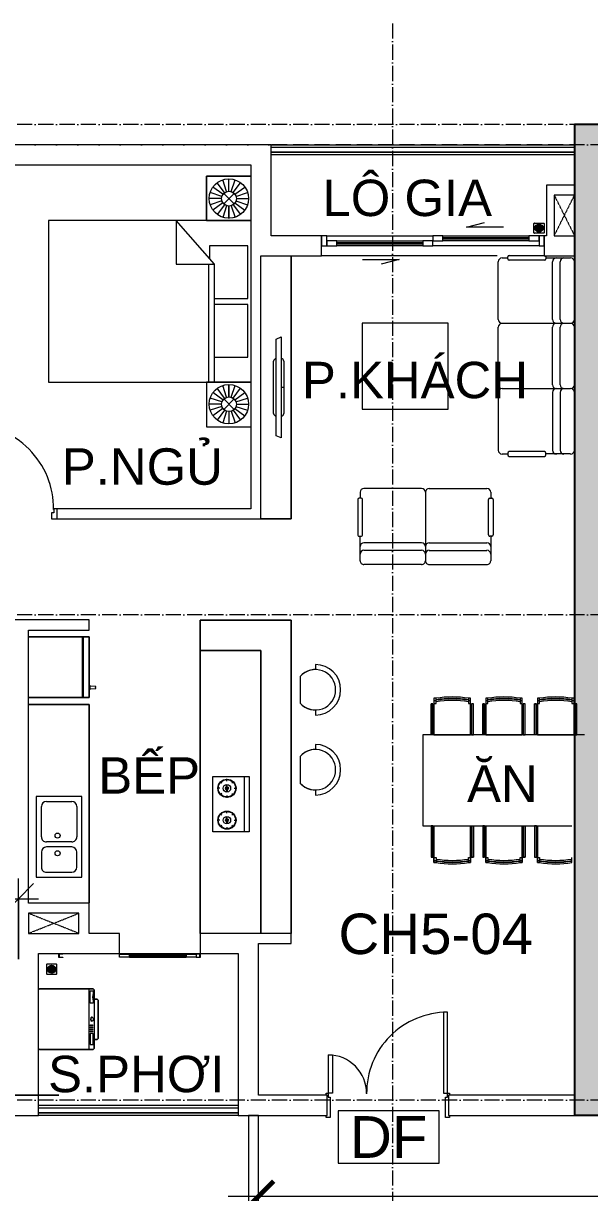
# Model space of a CAD drawing. Header units: millimetres. Extents: x -20144 to 122974, y -38328 to 48263.
# Drawn here: x -4149 to 1451, y 32036 to 43600 of the extents above; entities that cross this region are included whole.
import ezdxf
from ezdxf.enums import TextEntityAlignment as Align

# ---------------------------------------------------------------- set-up
doc = ezdxf.new("R2010")
doc.units = ezdxf.units.MM
doc.linetypes.add('Dash', pattern=[6.35, 3.175, -3.175])
doc.linetypes.add('Grid Line', pattern=[4.2, 3, -0.6, 0, -0.6])
for name, color, linetype, lineweight in [('A-DETL-GENF', 31, 'Continuous', 5), ('A-DETL-GENF-HDLN', 161, 'Dash', 5), ('CHU', 181, 'Continuous', 5), ('CUA', 31, 'Continuous', 9), ('DIM', 1, 'Continuous', 5), ('DIM-200', 1, 'Continuous', 5), ('NET THAY 1', 41, 'Continuous', 5), ('NET-CAT', 3, 'Continuous', 15), ('NET-THAY', 2, 'Continuous', 9), ('THIET BI', 44, 'Continuous', 5), ('THIET-BI', 44, 'Continuous', 5), ('TRUC', 225, 'Continuous', 5), ('X-COT HAM$0$LC.HA', 8, 'Continuous', 9), ('Y-GHI CHU PCCC$0$Z-CT1-GHI CHU TT$0$KI-HIEU', 6, 'Continuous', 13)]:
    doc.layers.add(name, color=color, linetype=linetype, lineweight=lineweight)
doc.styles.add('Arial_3', font='arial_0.ttf', dxfattribs={"height": 400})
doc.styles.add('Arial_4', font='arial_0.ttf', dxfattribs={"height": 360})
doc.styles.add('Arial_5', font='arial_0.ttf', dxfattribs={"height": 400})
doc.styles.add('TA1', font='arial_0.ttf')
doc.styles.add('Y-GHI CHU PCCC$0$Arial', font='arial_0.ttf')
doc.dimstyles.new('D_200_KTx2', dxfattribs={"dimtxt": 400, "dimasz": 300, "dimexe": 300, "dimexo": 300, "dimgap": 160, "dimtad": 1, "dimdec": 0, "dimzin": 9, "dimtxsty": 'TA1', "dimblk": 'ARCHTICK', "dimcen": 1, "dimdle": 300, "dimclrd": 256, "dimclre": 256, "dimclrt": 7, "dimadec": 0, "dimazin": 0, "dimtfac": 1, "dimtdec": 0, "dimtix": 1, "dimtmove": 1, "dimatfit": 3, "dimldrblk": 'ARCHTICK', "dimfxl": 0, "dimtolj": 1, "dimtzin": 0, "dimlwd": -1, "dimlwe": -1, "dimarcsym": 0})
doc.dimstyles.new('Diagonal_-_2mm_Arial', dxfattribs={"dimscale": 304.8, "dimtxt": 408.10376, "dimasz": 0.984252, "dimexe": 0.656168, "dimexo": 4.593176, "dimgap": 0.098425, "dimtad": 1, "dimdec": 0, "dimzin": 0, "dimdsep": 46, "dimtxsty": 'Arial_3', "dimblk1": 'OBLIQUE', "dimblk2": 'OBLIQUE', "dimsah": 1, "dimcen": 0.09, "dimdle": 0.656168, "dimazin": 0, "dimtfac": 1, "dimtdec": 4, "dimtix": 1, "dimtmove": 0, "dimatfit": 3, "dimfxl": 0, "dimtvp": 1, "dimtolj": 1, "dimtzin": 0, "dimlwd": 9, "dimlwe": 9, "dimarcsym": 0})

# ---------------------------------------------------------------- blocks, each defined once
blk = doc.blocks.new('ALC1807-ASCENT PLAZA-KET CAU_rvt-1-MẶT BẰNG TẦNG 5 ĐẾN TẦNG 22')
at = {"layer": 'X-COT HAM$0$LC.HA'}
h = blk.add_hatch(color=256, dxfattribs=at)
h.dxf.hatch_style = 1
h.paths.add_polyline_path([(1701, 42600), (1301, 42600), (1301, 32800), (1701, 32800)])
at = {"ltscale": 1000}
blk.add_lwpolyline([(1701, 42600), (1301, 42600), (1301, 32800), (1701, 32800)], close=True, dxfattribs=at)
blk = doc.blocks.new('X-PHEU - X-PHEU-1231512-MẶT BẰNG TẦNG 5 ĐẾN TẦNG 22')
at = {"layer": 'THIET-BI'}
for p, q in [((25, 29), (25, 121)), ((29, 125), (121, 125)), ((125, 121), (125, 29)), ((121, 25), (29, 25)), ((42, 90), (42, 60)), ((47, 52), (47, 98)), ((52, 103), (52, 47)), ((58, 44), (58, 106)), ((62, 109), (62, 41)), ((68, 40), (68, 110)), ((72, 111), (72, 78)), ((72, 72), (72, 39)), ((77, 78), (77, 111)), ((77, 39), (77, 72)), ((82, 110), (82, 40)), ((88, 41), (88, 109)), ((92, 106), (92, 44)), ((97, 47), (97, 103)), ((102, 98), (102, 52)), ((107, 60), (107, 90))]:
    blk.add_line(p, q, dxfattribs=at)
blk.add_circle((75, 75), 40, dxfattribs=at)
for centre, radius, start, end in [((29, 121), 4, 90, 180), ((121, 121), 4, 0, 90), ((29, 29), 4, 180, 270), ((75, 75), 36, 139.8082, 154.5256), ((75, 75), 36, 205.4744, 220.1918), ((75, 75), 36, 119.0853, 128.6822), ((75, 75), 36, 231.3178, 240.9147), ((75, 75), 36, 102.0247, 110.3175), ((75, 75), 36, 249.6825, 257.9753), ((75, 75), 4, 128.6822, 231.3178), ((75, 75), 36, 90, 93.9821), ((75, 75), 36, 266.0179, 270), ((75, 75), 36, 86.0179, 90), ((75, 75), 36, 270, 273.9821), ((75, 75), 4, 308.6822, 51.3178), ((75, 75), 36, 69.6825, 77.9753), ((75, 75), 36, 282.0247, 290.3175), ((75, 75), 36, 51.3178, 60.9147), ((75, 75), 36, 299.0853, 308.6822), ((75, 75), 36, 25.4744, 40.1918), ((75, 75), 36, 319.8082, 334.5256), ((121, 29), 4, 270, 360)]:
    blk.add_arc(centre, radius, start, end, dxfattribs=at)
blk = doc.blocks.new('CUA PHONG NGU - Type 1-V26-MẶT BẰNG TẦNG 5 ĐẾN TẦNG 22')
at = {"layer": 'CUA'}
for p, q in [((-318, 890), (-278, 890)), ((-318, 52), (-318, 890)), ((-278, 890), (-278, 52)), ((-278, 52), (-318, 52))]:
    blk.add_line(p, q, dxfattribs=at)
at = {"layer": 'CUA', "lineweight": 5}
for p, q in [((-319, 52), (-349, 52)), ((-319, 11), (-319, 52)), ((-299, 11), (-319, 11)), ((-299, -48), (-299, 11)), ((521, 11), (501, 11)), ((501, 11), (501, -48)), ((551, 52), (521, 52)), ((521, 52), (521, 11)), ((-349, -48), (-299, -48)), ((501, -48), (551, -48))]:
    blk.add_line(p, q, dxfattribs=at)
blk.add_arc((-318, 52), 838, 359.5, 90, dxfattribs=at)
blk = doc.blocks.new('CUA SAN PHOI LUA1 - CUA SAN PHOI LUA 800-1383718-MẶT BẰNG TẦNG 5 ĐẾN TẦNG 22')
at = {"layer": 'CUA'}
for p, q in [((-400, 140), (-360, 140)), ((-400, 100), (-400, 140)), ((-395, 135), (-395, 105)), ((-360, 135), (-395, 135)), ((-360, 140), (-360, 135)), ((-360, 135), (-260, 135)), ((-360, 105), (-360, 135)), ((-260, 135), (-260, 105)), ((300, 135), (-260, 135)), ((-260, 125), (300, 125)), ((-260, 115), (-260, 125)), ((300, 135), (400, 135)), ((300, 105), (300, 135)), ((300, 125), (300, 115)), ((400, 135), (400, 105)), ((960, 140), (1000, 140)), ((960, 135), (960, 140)), ((995, 135), (960, 135)), ((995, 105), (995, 135)), ((1000, 140), (1000, 100)), ((-360, 100), (-400, 100)), ((-395, 105), (-360, 105)), ((-260, 105), (-360, 105)), ((-360, 105), (-360, 100)), ((300, 115), (-260, 115)), ((-260, 105), (300, 105)), ((400, 105), (300, 105)), ((960, 105), (995, 105)), ((960, 100), (960, 105))]:
    blk.add_line(p, q, dxfattribs=at)
blk = doc.blocks.new('CUA LO GIA _LUA_ - CUA LO GIA _LUA_-1365713-MẶT BẰNG TẦNG 5 ĐẾN TẦNG 22')
at = {"layer": 'CUA'}
for p, q in [((332, 184), (511, 232)), ((697, 184), (332, 184)), ((-1050, 100), (-1100, 100)), ((-1100, 100), (-1100, 0)), ((-1050, 0), (-1050, 100)), ((-1050, 100), (0, 100)), ((-950, 50), (-1050, 50)), ((-1050, 50), (-1050, 0)), ((-1050, 0), (-950, 0)), ((-950, 0), (-950, 50)), ((-950, 50), (-100, 50)), ((-100, 30), (-950, 30)), ((-950, 30), (-950, 20)), ((-950, 20), (-100, 20)), ((-100, 0), (-950, 0)), ((0, 50), (-100, 50)), ((-100, 50), (-100, 0)), ((-100, 20), (-100, 30)), ((-100, 0), (0, 0)), ((100, 100), (0, 100)), ((0, 100), (0, 50)), ((0, 0), (0, 50)), ((0, 50), (100, 50)), ((100, 50), (100, 100)), ((100, 100), (950, 100)), ((950, 80), (100, 80)), ((100, 80), (100, 70)), ((100, 70), (950, 70)), ((950, 50), (100, 50)), ((1050, 100), (950, 100)), ((950, 100), (950, 50)), ((950, 70), (950, 80)), ((950, 50), (1050, 50)), ((1050, 50), (1050, 100)), ((1100, 100), (1050, 100)), ((1050, 100), (1050, 0)), ((1100, 0), (1100, 100)), ((-1100, 0), (-1050, 0)), ((1050, 0), (0, 0)), ((1050, 0), (1100, 0)), ((-697, -134), (-332, -134)), ((-332, -134), (-511, -182))]:
    blk.add_line(p, q, dxfattribs=at)
blk = doc.blocks.new('X-GIUONG - X-GIUONG 1-V6-MẶT BẰNG TẦNG 5 ĐẾN TẦNG 22')
at = {"layer": 'THIET BI'}
for p, q in [((-1239, 0), (-1239, -439)), ((-1239, -439), (-1239, 0)), ((-1076, -174), (-1174, -103)), ((-1060, -158), (-1131, -60)), ((-1039, -148), (-1077, -32)), ((-1017, -144), (-1017, -22)), ((-994, -148), (-956, -32)), ((-974, -158), (-902, -60)), ((-957, -174), (-859, -103)), ((-800, -439), (-800, 0)), ((-800, 0), (-800, -2000)), ((-800, 0), (-800, -439)), ((-800, 0), (-800, -2000)), ((-550, -30), (-550, -410)), ((-30, -30), (-550, -30)), ((-30, -360), (-30, -30)), ((30, -30), (30, -360)), ((550, -30), (30, -30)), ((550, -360), (550, -30)), ((800, 0), (800, -439)), ((800, -2000), (800, 0)), ((800, 0), (800, -439)), ((800, -2000), (800, 0)), ((957, -174), (859, -103)), ((974, -158), (902, -60)), ((994, -148), (956, -32)), ((1017, -144), (1017, -22)), ((1039, -148), (1077, -32)), ((1060, -158), (1131, -60)), ((1076, -174), (1174, -103)), ((1239, -439), (1239, 0)), ((1239, -439), (1239, 0)), ((-1090, -217), (-1212, -217)), ((-1086, -195), (-1202, -157)), ((-1068, -269), (-965, -166)), ((-1068, -166), (-965, -269)), ((-947, -195), (-831, -157)), ((-943, -217), (-821, -217)), ((-821, -217), (-943, -217)), ((943, -217), (821, -217)), ((821, -217), (943, -217)), ((947, -195), (831, -157)), ((1068, -269), (965, -166)), ((1068, -166), (965, -269)), ((1086, -195), (1202, -157)), ((1090, -217), (1212, -217)), ((-1086, -240), (-1202, -278)), ((-1076, -260), (-1174, -332)), ((-1060, -277), (-1131, -375)), ((-1039, -287), (-1077, -403)), ((-1017, -291), (-1017, -412)), ((-994, -287), (-956, -403)), ((-974, -277), (-902, -375)), ((-957, -260), (-859, -332)), ((-947, -240), (-831, -278)), ((947, -240), (831, -278)), ((957, -260), (859, -332)), ((974, -277), (902, -375)), ((994, -287), (956, -403)), ((1017, -291), (1017, -412)), ((1039, -287), (1077, -403)), ((1060, -277), (1131, -375)), ((1076, -260), (1174, -332)), ((1086, -240), (1202, -278)), ((-1239, -439), (-800, -439)), ((-800, -439), (-1239, -439)), ((-370, -360), (-800, -740)), ((-550, -410), (-420, -410)), ((-370, -740), (-370, -360)), ((800, -360), (-370, -360)), ((-370, -420), (800, -420)), ((800, -439), (1239, -439)), ((800, -439), (1239, -439)), ((-800, -740), (-370, -740)), ((-800, -2000), (800, -2000)), ((-800, -2000), (800, -2000))]:
    blk.add_line(p, q, dxfattribs=at)
for centre, radius in [((-1017, -217), 195), ((1017, -217), 195), ((-1017, -217), 73.2), ((1017, -217), 73.2)]:
    blk.add_circle(centre, radius, dxfattribs=at)
blk = doc.blocks.new('X-TU LANH - X-TU LANH-V9-MẶT BẰNG TẦNG 5 ĐẾN TẦNG 22')
at = {"layer": 'THIET BI'}
for p, q in [((-300, 0), (-300, -600)), ((-300, -600), (-300, 0)), ((300, -600), (300, 0)), ((300, 0), (300, -600)), ((300, -530), (-300, -530)), ((300, -540), (-300, -540)), ((-300, -600), (300, -600)), ((300, -600), (-300, -600)), ((-223, -600), (-217, -610)), ((-217, -610), (-182, -610)), ((-212, -610), (-210, -665)), ((-210, -665), (-205, -665)), ((-195, -665), (-189, -665)), ((-189, -665), (-188, -610)), ((-182, -610), (-178, -600))]:
    blk.add_line(p, q, dxfattribs=at)
blk.add_arc((-200, -667), 5.66, 22.4018, 157.5982, dxfattribs=at)
blk = doc.blocks.new('X-BEP - X-BEP-1365728-MẶT BẰNG TẦNG 5 ĐẾN TẦNG 22')
at = {"layer": 'THIET BI'}
for p, q in [((1963, 0), (0, 0)), ((0, 0), (0, -600)), ((0, 0), (1963, 0)), ((0, -600), (0, 0)), ((909, -72), (909, -522)), ((1709, -72), (909, -72)), ((1709, -522), (1709, -72)), ((959, -422), (959, -172)), ((1009, -122), (1309, -122)), ((1359, -172), (1359, -422)), ((1409, -172), (1409, -422)), ((1609, -122), (1459, -122)), ((1659, -422), (1659, -172)), ((909, -522), (1709, -522)), ((1309, -472), (1009, -472)), ((1459, -472), (1609, -472))]:
    blk.add_line(p, q, dxfattribs=at)
for centre in [(1296, -312), (1471, -312)]:
    blk.add_circle(centre, 25, dxfattribs=at)
for centre, start, end in [((1009, -172), 90, 180), ((1309, -172), 360, 90), ((1459, -172), 90, 180), ((1609, -172), 0, 90), ((1009, -422), 180, 270), ((1309, -422), 270, 0), ((1459, -422), 180, 270), ((1609, -422), 270, 0)]:
    blk.add_arc(centre, 50, start, end, dxfattribs=at)
blk = doc.blocks.new('X-BEP - X-BEP-1365729-MẶT BẰNG TẦNG 5 ĐẾN TẦNG 22')
at = {"layer": 'THIET BI'}
for p, q in [((2797, 0), (0, 0)), ((0, 0), (0, -600)), ((0, 0), (2797, 0)), ((0, -600), (0, 0)), ((1245, -117), (1794, -117)), ((1245, -476), (1245, -117)), ((1794, -162), (1245, -162)), ((1794, -117), (1794, -476)), ((1292, -337), (1268, -337)), ((1312, -287), (1296, -271)), ((1348, -333), (1325, -333)), ((1348, -341), (1325, -341)), ((1362, -267), (1362, -243)), ((1376, -333), (1399, -333)), ((1376, -341), (1399, -341)), ((1412, -287), (1428, -271)), ((1432, -337), (1456, -337)), ((1607, -337), (1584, -337)), ((1628, -287), (1611, -271)), ((1663, -333), (1641, -333)), ((1663, -341), (1641, -341)), ((1677, -267), (1677, -243)), ((1692, -333), (1714, -333)), ((1692, -341), (1714, -341)), ((1727, -287), (1744, -271)), ((1748, -337), (1771, -337)), ((1312, -387), (1296, -403)), ((1362, -407), (1362, -431)), ((1412, -387), (1428, -403)), ((1628, -387), (1611, -403)), ((1677, -407), (1677, -431)), ((1727, -387), (1744, -403)), ((1794, -476), (1245, -476)), ((0, -600), (2797, -600)), ((2797, -600), (0, -600))]:
    blk.add_line(p, q, dxfattribs=at)
for centre, radius in [((1362, -337), 90), ((1362, -337), 85.5), ((1362, -337), 36.9), ((1362, -337), 14.7), ((1362, -337), 8.24), ((1677, -337), 90), ((1677, -337), 85.5), ((1677, -337), 36.9), ((1677, -337), 14.7), ((1677, -337), 8.24)]:
    blk.add_circle(centre, radius, dxfattribs=at)
blk = doc.blocks.new('X-BAN AN 4 GHE2 - X-BAN AN 6 GHE-1305712-MẶT BẰNG TẦNG 5 ĐẾN TẦNG 22')
at = {"layer": 'THIET BI'}
for p, q in [((132, 363), (110, 363)), ((110, 363), (110, 0)), ((110, 363), (110, 0)), ((132, 363), (110, 363)), ((132, 328), (132, 363)), ((473, 363), (451, 363)), ((451, 363), (451, 328)), ((473, 363), (451, 363)), ((473, 0), (473, 363)), ((473, 0), (473, 363)), ((644, 363), (622, 363)), ((622, 363), (622, 0)), ((622, 363), (622, 0)), ((644, 363), (622, 363)), ((644, 328), (644, 363)), ((984, 363), (963, 363)), ((963, 363), (963, 328)), ((984, 363), (963, 363)), ((984, 0), (984, 363)), ((984, 0), (984, 363)), ((1155, 363), (1133, 363)), ((1133, 363), (1133, 0)), ((1133, 363), (1133, 0)), ((1155, 363), (1133, 363)), ((1155, 328), (1155, 363)), ((1496, 363), (1474, 363)), ((1474, 363), (1474, 328)), ((1496, 363), (1474, 363)), ((1496, 0), (1496, 363)), ((1496, 0), (1496, 363)), ((82, 308), (82, 0)), ((101, 308), (82, 308)), ((82, 308), (101, 308)), ((82, 0), (82, 308)), ((101, 0), (101, 308)), ((101, 308), (101, 0)), ((110, 341), (132, 341)), ((110, 312), (132, 312)), ((132, 312), (132, 328)), ((451, 341), (473, 341)), ((451, 328), (451, 312)), ((451, 312), (473, 312)), ((501, 308), (482, 308)), ((482, 308), (482, 0)), ((482, 308), (482, 0)), ((501, 308), (482, 308)), ((501, 0), (501, 308)), ((501, 0), (501, 308)), ((612, 308), (593, 308)), ((593, 308), (593, 0)), ((593, 308), (612, 308)), ((593, 0), (593, 308)), ((612, 0), (612, 308)), ((612, 308), (612, 0)), ((622, 341), (644, 341)), ((622, 312), (644, 312)), ((644, 312), (644, 328)), ((963, 341), (984, 341)), ((963, 328), (963, 312)), ((963, 312), (984, 312)), ((1013, 308), (994, 308)), ((994, 308), (994, 0)), ((994, 308), (994, 0)), ((1013, 308), (994, 308)), ((1013, 0), (1013, 308)), ((1013, 0), (1013, 308)), ((1124, 308), (1105, 308)), ((1105, 308), (1105, 0)), ((1105, 308), (1124, 308)), ((1105, 0), (1105, 308)), ((1124, 0), (1124, 308)), ((1124, 308), (1124, 0)), ((1133, 341), (1155, 341)), ((1133, 312), (1155, 312)), ((1155, 312), (1155, 328)), ((1474, 341), (1496, 341)), ((1474, 328), (1474, 312)), ((1474, 312), (1496, 312)), ((1524, 308), (1506, 308)), ((1506, 308), (1506, 0)), ((1506, 308), (1506, 0)), ((1524, 308), (1506, 308)), ((1524, 0), (1524, 308)), ((1524, 0), (1524, 308)), ((82, 0), (0, 0)), ((0, 0), (0, -900)), ((0, 0), (0, -900)), ((1600, 0), (0, 0)), ((101, 0), (82, 0)), ((110, 0), (101, 0)), ((110, 0), (473, 0)), ((482, 0), (473, 0)), ((482, 0), (501, 0)), ((593, 0), (501, 0)), ((612, 0), (593, 0)), ((622, 0), (612, 0)), ((622, 0), (984, 0)), ((994, 0), (984, 0)), ((994, 0), (1013, 0)), ((1105, 0), (1013, 0)), ((1124, 0), (1105, 0)), ((1133, 0), (1124, 0)), ((1133, 0), (1496, 0)), ((1506, 0), (1496, 0)), ((1506, 0), (1524, 0)), ((1600, 0), (1524, 0)), ((0, -900), (82, -900)), ((0, -900), (1475, -900)), ((82, -900), (82, -1208)), ((101, -900), (82, -900)), ((82, -900), (82, -1208)), ((101, -1208), (101, -900)), ((101, -900), (110, -900)), ((101, -1208), (101, -900)), ((110, -900), (110, -1263)), ((110, -900), (473, -900)), ((110, -1263), (110, -900)), ((473, -1263), (473, -900)), ((473, -900), (482, -900)), ((473, -900), (473, -1263)), ((482, -900), (482, -1208)), ((482, -900), (501, -900)), ((482, -1208), (482, -900)), ((501, -1208), (501, -900)), ((501, -900), (593, -900)), ((501, -900), (501, -1208)), ((593, -900), (593, -1208)), ((612, -900), (593, -900)), ((593, -900), (593, -1208)), ((612, -1208), (612, -900)), ((612, -900), (622, -900)), ((612, -1208), (612, -900)), ((622, -900), (622, -1263)), ((622, -900), (984, -900)), ((622, -1263), (622, -900)), ((984, -1263), (984, -900)), ((984, -900), (994, -900)), ((984, -900), (984, -1263)), ((994, -900), (994, -1208)), ((994, -900), (1013, -900)), ((994, -1208), (994, -900)), ((1013, -1208), (1013, -900)), ((1013, -900), (1105, -900)), ((1013, -900), (1013, -1208)), ((1105, -900), (1105, -1208)), ((1124, -900), (1105, -900)), ((1105, -900), (1105, -1208)), ((1124, -1208), (1124, -900)), ((1124, -900), (1133, -900)), ((1124, -1208), (1124, -900)), ((1133, -900), (1133, -1263)), ((1133, -900), (1475, -900)), ((1133, -1263), (1133, -900)), ((82, -1208), (101, -1208)), ((82, -1208), (101, -1208)), ((110, -1212), (132, -1212)), ((110, -1241), (132, -1241)), ((110, -1263), (132, -1263)), ((132, -1263), (110, -1263)), ((132, -1212), (132, -1228)), ((132, -1228), (132, -1263)), ((451, -1212), (473, -1212)), ((451, -1228), (451, -1212)), ((451, -1263), (451, -1228)), ((451, -1241), (473, -1241)), ((451, -1263), (473, -1263)), ((473, -1263), (451, -1263)), ((482, -1208), (501, -1208)), ((501, -1208), (482, -1208)), ((593, -1208), (612, -1208)), ((593, -1208), (612, -1208)), ((622, -1212), (644, -1212)), ((622, -1241), (644, -1241)), ((622, -1263), (644, -1263)), ((644, -1263), (622, -1263)), ((644, -1212), (644, -1228)), ((644, -1228), (644, -1263)), ((963, -1212), (984, -1212)), ((963, -1228), (963, -1212)), ((963, -1263), (963, -1228)), ((963, -1241), (984, -1241)), ((963, -1263), (984, -1263)), ((984, -1263), (963, -1263)), ((994, -1208), (1013, -1208)), ((1013, -1208), (994, -1208)), ((1105, -1208), (1124, -1208)), ((1105, -1208), (1124, -1208)), ((1133, -1212), (1155, -1212)), ((1133, -1241), (1155, -1241)), ((1133, -1263), (1155, -1263)), ((1155, -1263), (1133, -1263)), ((1155, -1212), (1155, -1228)), ((1155, -1228), (1155, -1263)), ((1474, -1228), (1474, -1212)), ((1474, -1263), (1474, -1228))]:
    blk.add_line(p, q, dxfattribs=at)
for centre, radius, start, end in [((292, -638), 1013, 80.9407, 99.0593), ((292, -638), 1013, 80.9407, 99.0593), ((292, -638), 999, 80.808, 99.192), ((292, -658), 1013, 80.9407, 99.0593), ((803, -638), 1013, 80.9407, 99.0593), ((803, -638), 1013, 80.9407, 99.0593), ((803, -638), 999, 80.808, 99.192), ((803, -658), 1013, 80.9407, 99.0593), ((1315, -638), 1013, 80.9407, 99.0593), ((1315, -638), 1013, 80.9407, 99.0593), ((1315, -638), 999, 80.808, 99.192), ((1315, -658), 1013, 80.9407, 99.0593), ((292, -658), 999, 80.808, 99.192), ((803, -658), 999, 80.808, 99.192), ((1315, -658), 999, 80.808, 99.192), ((292, -242), 999, 260.808, 279.192), ((292, -242), 1013, 260.9407, 279.0593), ((292, -262), 999, 260.808, 279.192), ((292, -262), 1013, 260.9407, 279.0593), ((292, -262), 1013, 260.9407, 279.0593), ((803, -242), 999, 260.808, 279.192), ((803, -242), 1013, 260.9407, 279.0593), ((803, -262), 999, 260.808, 279.192), ((803, -262), 1013, 260.9407, 279.0593), ((803, -262), 1013, 260.9407, 279.0593), ((1315, -242), 999, 260.808, 279.192), ((1315, -242), 1013, 260.9407, 279.0593), ((1315, -262), 999, 260.808, 279.192), ((1315, -262), 1013, 260.9407, 279.0593), ((1315, -262), 1013, 260.9407, 279.0593)]:
    blk.add_arc(centre, radius, start, end, dxfattribs=at)
blk = doc.blocks.new('X-SOFA - X-SOFA-1365730-MẶT BẰNG TẦNG 5 ĐẾN TẦNG 22')
at = {"layer": 'THIET BI'}
for p, q in [((-754, 361), (-754, 932)), ((-716, 969), (-658, 969)), ((-658, 960), (-658, 979)), ((-644, 993), (-300, 993)), ((-296, 946), (-644, 946)), ((-282, 979), (-282, 960)), ((-282, 969), (-104, 969)), ((-217, 361), (-217, 932)), ((-141, 361), (-141, 932)), ((-104, 969), (-38, 969)), ((-1250, 325), (-2100, 325)), ((-2100, 325), (-2100, -525)), ((-2100, 325), (-2100, -525)), ((-1250, 325), (-2100, 325)), ((-1250, -525), (-1250, 325)), ((-1250, -525), (-1250, 325)), ((-754, -285), (-754, 285)), ((-716, 323), (-104, 323)), ((-217, -285), (-217, 285)), ((-141, -285), (-141, 285)), ((-104, 323), (-38, 323)), ((0, 285), (0, -285)), ((-716, -323), (-38, -323)), ((-754, -361), (-754, -932)), ((-217, -361), (-217, -932)), ((-141, -361), (-141, -932)), ((0, -361), (0, -932)), ((-2100, -525), (-1250, -525)), ((-2100, -525), (-1250, -525)), ((-716, -969), (-658, -969)), ((-658, -960), (-658, -979)), ((-296, -946), (-644, -946)), ((-644, -993), (-296, -993)), ((-282, -979), (-282, -960)), ((-104, -969), (-282, -969)), ((-38, -969), (-104, -969))]:
    blk.add_line(p, q, dxfattribs=at)
for centre, radius, start, end in [((-716, 932), 37.7, 90, 180), ((-644, 979), 14.1, 90, 180), ((-644, 960), 14.1, 180, 270), ((-296, 960), 14.1, 270, 0), ((-296, 979), 14.1, 0, 45), ((-179, 932), 37.7, 90, 180), ((-104, 932), 37.7, 90, 180), ((-38, 932), 37.7, 360, 90), ((-716, 361), 37.7, 180, 270), ((-179, 361), 37.7, 180, 270), ((-104, 361), 37.7, 180, 270), ((-38, 361), 37.7, 270, 0), ((-716, 285), 37.7, 90, 180), ((-179, 285), 37.7, 90, 180), ((-104, 285), 37.7, 90, 180), ((-38, 285), 37.7, 360, 90), ((-716, -285), 37.7, 180, 270), ((-716, -361), 37.7, 90, 180), ((-179, -285), 37.7, 180, 270), ((-179, -361), 37.7, 90, 180), ((-104, -285), 37.7, 180, 270), ((-104, -361), 37.7, 90, 180), ((-38, -285), 37.7, 270, 0), ((-38, -361), 37.7, 360, 90), ((-716, -932), 37.7, 180, 270), ((-644, -960), 14.1, 90, 180), ((-644, -979), 14.1, 180, 270), ((-296, -960), 14.1, 360, 90), ((-296, -979), 14.1, 270, 0), ((-179, -932), 37.7, 180, 270), ((-104, -932), 37.7, 180, 270), ((-38, -932), 37.7, 270, 0)]:
    blk.add_arc(centre, radius, start, end, dxfattribs=at)
blk = doc.blocks.new('X-GHE BAR - X-GHE BAR-1305631-MẶT BẰNG TẦNG 5 ĐẾN TẦNG 22')
at = {"layer": 'THIET BI'}
for p, q in [((-250, -250), (-200, -250)), ((-250, -250), (-200, -250)), ((200, -250), (250, -250)), ((200, -250), (250, -250)), ((-132, -400), (132, -400)), ((-132, -400), (132, -400))]:
    blk.add_line(p, q, dxfattribs=at)
for radius, start, end in [(250, 0, 180), (250, 0, 180), (200, 311.4096, 228.5904), (200, 180, 228.5904), (200, 311.4096, 0)]:
    blk.add_arc((0, -250), radius, start, end, dxfattribs=at)
blk = doc.blocks.new('X-GHE BAR_0001 - X-BAR-1305706-MẶT BẰNG TẦNG 5 ĐẾN TẦNG 22')
at = {"layer": 'THIET BI'}
for p, q in [((0, 0), (-900, 0)), ((-900, 0), (-900, -300)), ((-900, -300), (-900, 0)), ((-900, 0), (0, 0)), ((0, -3097), (0, 0)), ((0, 0), (0, -3097)), ((-900, -300), (-300, -300)), ((-300, -300), (-900, -300)), ((-300, -300), (-300, -3097)), ((-300, -3097), (-300, -300))]:
    blk.add_line(p, q, dxfattribs=at)
blk = doc.blocks.new('X-TV - X-TV 3-1732779-MẶT BẰNG TẦNG 5 ĐẾN TẦNG 22')
at = {"layer": 'THIET BI'}
for p, q in [((2600, 325), (0, 325)), ((0, 325), (2600, 325)), ((1040, 250), (1560, 250)), ((1300, 250), (1300, 225)), ((2600, 25), (2600, 325)), ((2600, 325), (2600, 25)), ((800, 225), (1800, 225)), ((823, 175), (800, 225)), ((1778, 175), (823, 175)), ((1560, 150), (1040, 150)), ((1800, 225), (1778, 175))]:
    blk.add_line(p, q, dxfattribs=at)
for centre, start_param, end_param in [((1040, 225), 0, 1.570796), ((1560, 225), 4.712389, 6.283185), ((1040, 175), 1.570796, 3.141593), ((1560, 175), 3.141593, 4.712389)]:
    blk.add_ellipse(centre, major_axis=(0, 25), ratio=0.9, start_param=start_param, end_param=end_param, dxfattribs=at)
blk = doc.blocks.new('X-MAY GIAT - X-MAY GIAT-V31-MẶT BẰNG TẦNG 5 ĐẾN TẦNG 22')
at = {"layer": 'THIET BI'}
for p, q in [((-290, 0), (-300, -10)), ((-300, -10), (-290, 0)), ((300, -10), (290, 0)), ((290, 0), (300, -10)), ((-300, -10), (-300, -540)), ((-300, -540), (-300, -10)), ((300, -540), (300, -10)), ((300, -10), (300, -540)), ((-300, -490), (-290, -500)), ((-300, -540), (-290, -550)), ((-290, -550), (-300, -540)), ((-290, -500), (290, -500)), ((-290, -550), (-190, -550)), ((-190, -550), (-290, -550)), ((-250, -510), (-250, -540)), ((-140, -510), (-250, -510)), ((-250, -540), (-140, -540)), ((-190, -550), (-200, -560)), ((-200, -560), (-190, -550)), ((-200, -560), (-200, -580)), ((-200, -580), (-200, -560)), ((190, -550), (-190, -550)), ((-140, -540), (-140, -510)), ((-20, -530), (-20, -525)), ((0, -520), (0, -525)), ((20, -530), (20, -525)), ((160, -510), (280, -510)), ((160, -540), (160, -510)), ((180, -540), (160, -540)), ((200, -560), (190, -550)), ((190, -550), (290, -550)), ((190, -550), (200, -560)), ((290, -550), (190, -550)), ((200, -580), (200, -560)), ((200, -560), (200, -580)), ((280, -540), (260, -540)), ((280, -510), (280, -540)), ((290, -500), (300, -490)), ((290, -550), (300, -540)), ((300, -540), (290, -550)), ((-200, -580), (-190, -590)), ((-190, -590), (-200, -580)), ((-190, -590), (190, -590)), ((190, -590), (-190, -590)), ((190, -590), (200, -580)), ((200, -580), (190, -590))]:
    blk.add_line(p, q, dxfattribs=at)
blk.add_arc((220, -697.5), 162.5, 75.74997, 104.25003, dxfattribs=at)
for centre, major_axis in [((-120, -512.5), (5, 0)), ((-120, -522.5), (5, 0)), ((-120, -532.5), (5, 0)), ((-100, -512.5), (5, 0)), ((-100, -522.5), (5, 0)), ((-100, -532.5), (5, 0)), ((-80, -512.5), (5, 0)), ((-80, -522.5), (5, 0)), ((-80, -532.5), (5, 0)), ((-60, -512.5), (-5, 0)), ((-60, -522.5), (-5, 0)), ((-60, -532.5), (-5, 0)), ((0, -530), (-20, 0))]:
    blk.add_ellipse(centre, major_axis=major_axis, ratio=0.5, dxfattribs=at)
blk.add_ellipse((0, -525), major_axis=(-20, 0), ratio=0.5, start_param=3.1415927, end_param=6.2831853, dxfattribs=at)
blk = doc.blocks.new('X-SOFA - X-SOFA-1365939-MẶT BẰNG TẦNG 5 ĐẾN TẦNG 22')
at = {"layer": 'THIET BI'}
for p, q in [((-754, 38), (-754, 608)), ((-716, 646), (-658, 646)), ((-658, 637), (-658, 656)), ((-644, 670), (-296, 670)), ((-296, 623), (-644, 623)), ((-282, 656), (-282, 637)), ((-282, 646), (-104, 646)), ((-217, 38), (-217, 608)), ((-141, 38), (-141, 608)), ((-104, 646), (-38, 646)), ((0, 38), (0, 608)), ((-716, 0), (-104, 0)), ((-104, 0), (-38, 0)), ((-754, -38), (-754, -608)), ((-217, -38), (-217, -608)), ((-141, -38), (-141, -608)), ((0, -38), (0, -608)), ((-716, -646), (-658, -646)), ((-658, -637), (-658, -656)), ((-296, -623), (-644, -623)), ((-644, -670), (-296, -670)), ((-282, -656), (-282, -637)), ((-104, -646), (-282, -646)), ((-38, -646), (-104, -646))]:
    blk.add_line(p, q, dxfattribs=at)
for centre, radius, start, end in [((-716, 608), 37.7, 90, 180), ((-644, 656), 14.1, 90, 180), ((-644, 637), 14.1, 180, 270), ((-296, 656), 14.1, 0, 90), ((-296, 637), 14.1, 270, 0), ((-179, 608), 37.7, 90, 180), ((-104, 608), 37.7, 90, 180), ((-38, 608), 37.7, 360, 90), ((-716, 38), 37.7, 180, 270), ((-179, 38), 37.7, 180, 270), ((-104, 38), 37.7, 180, 270), ((-38, 38), 37.7, 270, 0), ((-716, -38), 37.7, 90, 180), ((-179, -38), 37.7, 90, 180), ((-104, -38), 37.7, 90, 180), ((-38, -38), 37.7, 360, 90), ((-716, -608), 37.7, 180, 270), ((-644, -637), 14.1, 90, 180), ((-644, -656), 14.1, 180, 270), ((-296, -637), 14.1, 360, 90), ((-296, -656), 14.1, 270, 0), ((-179, -608), 37.7, 180, 270), ((-104, -608), 37.7, 180, 270), ((-38, -608), 37.7, 270, 0)]:
    blk.add_arc(centre, radius, start, end, dxfattribs=at)
blk = doc.blocks.new('X-PHEU - X-PHEU-1365544-MẶT BẰNG TẦNG 5 ĐẾN TẦNG 22')
at = {"layer": 'THIET-BI'}
for p, q in [((25, -29), (25, -121)), ((121, -25), (29, -25)), ((42, -90), (42, -60)), ((47, -52), (47, -98)), ((52, -103), (52, -47)), ((58, -44), (58, -106)), ((62, -109), (62, -41)), ((68, -40), (68, -110)), ((72, -72), (72, -39)), ((72, -111), (72, -78)), ((77, -78), (77, -111)), ((77, -39), (77, -72)), ((82, -110), (82, -40)), ((88, -41), (88, -109)), ((92, -106), (92, -44)), ((97, -47), (97, -103)), ((102, -98), (102, -52)), ((107, -60), (107, -90)), ((125, -121), (125, -29)), ((29, -125), (121, -125))]:
    blk.add_line(p, q, dxfattribs=at)
blk.add_circle((75, -75), 40, dxfattribs=at)
for centre, radius, start, end in [((29, -29), 4, 90, 180), ((75, -75), 36, 139.8082, 154.5256), ((75, -75), 36, 205.4744, 220.1918), ((75, -75), 36, 119.0853, 128.6822), ((75, -75), 36, 231.3178, 240.9147), ((75, -75), 36, 102.0247, 110.3175), ((75, -75), 36, 249.6825, 257.9753), ((75, -75), 4, 128.6822, 231.3178), ((75, -75), 36, 90, 93.9821), ((75, -75), 36, 266.0179, 270), ((75, -75), 36, 86.0179, 90), ((75, -75), 36, 270, 273.9821), ((75, -75), 4, 308.6822, 51.3178), ((75, -75), 36, 69.6825, 77.9753), ((75, -75), 36, 282.0247, 290.3175), ((75, -75), 36, 51.3178, 60.9147), ((75, -75), 36, 299.0853, 308.6822), ((75, -75), 36, 25.4744, 40.1918), ((75, -75), 36, 319.8082, 334.5256), ((121, -29), 4, 0, 90), ((29, -121), 4, 180, 270), ((121, -121), 4, 270, 0)]:
    blk.add_arc(centre, radius, start, end, dxfattribs=at)
blk = doc.blocks.new('Top Rail Type - Top Rail_Internal_-1838174-MẶT BẰNG TẦNG 5 ĐẾN TẦNG 22')
at = {"layer": 'NET THAY 1'}
for p, q in [((-1699, 42375), (1301, 42375)), ((1301, 42325), (-1699, 42325))]:
    blk.add_line(p, q, dxfattribs=at)
blk = doc.blocks.new('Top Rail Type - Top Rail_Internal_-V78-MẶT BẰNG TẦNG 5 ĐẾN TẦNG 22')
at = {"layer": 'NET THAY 1'}
for p, q in [((-1699, 42375), (1301, 42375)), ((-1699, 42325), (1301, 42325))]:
    blk.add_line(p, q, dxfattribs=at)
blk = doc.blocks.new('Top Rail Type - Top Rail_Internal_-1821330-MẶT BẰNG TẦNG 5 ĐẾN TẦNG 22')
at = {"layer": 'NET THAY 1'}
for p, q in [((-3999, 32875), (-2024, 32875)), ((-2024, 32825), (-3999, 32825))]:
    blk.add_line(p, q, dxfattribs=at)
blk = doc.blocks.new('Top Rail Type - Top Rail_Internal_-V87-MẶT BẰNG TẦNG 5 ĐẾN TẦNG 22')
at = {"layer": 'NET THAY 1'}
for p, q in [((-3999, 32875), (-2024, 32875)), ((-3999, 32825), (-2024, 32825))]:
    blk.add_line(p, q, dxfattribs=at)
blk = doc.blocks.new('CUA VAO CAN HO - Type 1-V35-MẶT BẰNG TẦNG 5 ĐẾN TẦNG 22')
at = {"layer": 'CUA', "lineweight": 5}
for p, q in [((-509, 98), (-509, 118)), ((-509, 118), (-469, 118)), ((-469, 118), (-469, -81)), ((671, 118), (711, 118)), ((671, -81), (671, 118)), ((711, 118), (711, 98)), ((-509, -122), (-509, -102)), ((-489, -81), (-489, -122)), ((-469, -81), (-489, -81)), ((691, -81), (671, -81)), ((691, -122), (691, -81)), ((711, -102), (711, -122)), ((-489, -122), (-509, -122)), ((711, -122), (691, -122))]:
    blk.add_line(p, q, dxfattribs=at)
at = {"layer": 'CUA'}
for p, q in [((-448, -122), (-488, -122)), ((-488, -122), (-488, -922)), ((-448, -922), (-448, -122)), ((650, -122), (690, -122)), ((650, -499), (650, -122)), ((690, -122), (690, -499)), ((690, -499), (650, -499)), ((-488, -922), (-448, -922))]:
    blk.add_line(p, q, dxfattribs=at)
at = {"layer": 'CUA', "lineweight": 5}
for centre, radius, start, end in [((-488, -122), 800, 270, 0.5), ((690, -122), 377, 179.5, 270)]:
    blk.add_arc(centre, radius, start, end, dxfattribs=at)
blk = doc.blocks.new('Family2 - Family1-1830951-MẶT BẰNG TẦNG 5 ĐẾN TẦNG 22')
at = {"layer": 'A-DETL-GENF'}
for p, q in [((200, 400), (0, 400)), ((0, 400), (0, 0)), ((200, 0), (200, 400)), ((0, 0), (200, 0))]:
    blk.add_line(p, q, dxfattribs=at)
at = {"layer": 'A-DETL-GENF-HDLN'}
for p, q in [((0, 400), (200, 1)), ((0, 0), (200, 399))]:
    blk.add_line(p, q, dxfattribs=at)
blk = doc.blocks.new('Family2 - Family1-1915784-MẶT BẰNG TẦNG 5 ĐẾN TẦNG 22')
at = {"layer": 'A-DETL-GENF'}
for p, q in [((500, 200), (0, 200)), ((0, 200), (0, 0)), ((500, 0), (500, 200)), ((0, 0), (500, 0))]:
    blk.add_line(p, q, dxfattribs=at)
at = {"layer": 'A-DETL-GENF-HDLN'}
for p, q in [((0, 200), (500, 1)), ((0, 0), (500, 199))]:
    blk.add_line(p, q, dxfattribs=at)
blk = doc.blocks.new('DIMBLOCK3-MẶT BẰNG TẦNG 5 ĐẾN TẦNG 22')
at = {"layer": 'DIM-200', "lineweight": 9, "transparency": 16777216}
for p, q in [((-8299, 34345), (-8299, 35142)), ((-8299, 34942), (-8149, 35092)), ((-4199, 34345), (-4199, 35142)), ((-4199, 34942), (-4049, 35092)), ((-8499, 34942), (-3999, 34942)), ((-8299, 34942), (-8449, 34792)), ((-8299, 34942), (-8299, 34345)), ((-4199, 34942), (-4349, 34792)), ((-4199, 34942), (-4199, 34345))]:
    blk.add_line(p, q, dxfattribs=at)
at = {"layer": 'DIM-200', "color": 0, "lineweight": 9, "transparency": 16777216, "insert": (-6865, 35492), "char_height": 400, "width": 1476.71, "attachment_point": 1, "line_spacing_factor": 0.941778, "style": 'Arial_3'}
blk.add_mtext('4100', dxfattribs=at)
blk = doc.blocks.new('_Oblique')
at = {"color": 0, "linetype": 'ByBlock', "lineweight": -2}
blk.add_line((-0.5, -0.5), (0.5, 0.5), dxfattribs=at)
blk = doc.blocks.new('DIMBLOCK4-MẶT BẰNG TẦNG 5 ĐẾN TẦNG 22')
at = {"layer": 'DIM-200', "lineweight": 9, "transparency": 16777216}
for p, q in [((-4988, 32800), (-4988, 36100)), ((-4988, 35900), (-5138, 36050)), ((-5378, 35900), (-4788, 35900)), ((-4988, 35900), (-5378, 35900)), ((-4988, 35900), (-4838, 35750)), ((-4988, 33000), (-5138, 33150)), ((-3800, 33000), (-5188, 33000)), ((-4988, 33000), (-4838, 32850)), ((-4988, 33000), (-3800, 33000))]:
    blk.add_line(p, q, dxfattribs=at)
at = {"layer": 'DIM-200', "color": 0, "lineweight": 9, "transparency": 16777216, "insert": (-5537, 33835), "char_height": 400, "width": 1476.71, "attachment_point": 1, "rotation": 90, "line_spacing_factor": 0.941778, "style": 'Arial_3'}
blk.add_mtext('2900', dxfattribs=at)
blk = doc.blocks.new('_ArchTick')
at = {"color": 0, "const_width": 0.15}
blk.add_lwpolyline([(-0.5, -0.5), (0.5, 0.5)], dxfattribs=at)
blk = doc.blocks.new('*D724')
at = {"layer": 'Defpoints', "color": 0, "transparency": 16777216}
for p in [(-1824, 32050), (28201, 31999), (28201, 31300)]:
    blk.add_point(p, dxfattribs=at)
at = {"layer": 'DIM', "transparency": 16777216}
for p, q in [((28201, 31600), (28201, 32299)), ((-2124, 31999), (28501, 31999)), ((-1824, 31750), (-1824, 31699))]:
    blk.add_line(p, q, dxfattribs=at)
at = {"layer": 'DIM', "transparency": 16777216, "xscale": 300, "yscale": 300, "zscale": 300, "rotation": 180}
blk.add_blockref('_ArchTick', (-1824, 31999), dxfattribs=at)
at = {"layer": 'DIM', "transparency": 16777216, "xscale": 300, "yscale": 300, "zscale": 300}
blk.add_blockref('_ArchTick', (28201, 31999), dxfattribs=at)
at = {"layer": 'DIM', "color": 7, "transparency": 16777216, "insert": (13188, 32363), "char_height": 400, "attachment_point": 5, "style": 'TA1'}
blk.add_mtext('\\A1;30025', dxfattribs=at)
blk = doc.blocks.new('Y-GHI CHU PCCC$0$A$C67775D76')
at = {"color": 8, "ltscale": 30}
blk.add_lwpolyline([(-266.7, -137.5), (266.7, -137.5), (266.7, 137.5), (-266.7, 137.5)], close=True, dxfattribs=at)
at = {"color": 8, "style": 'Y-GHI CHU PCCC$0$Arial'}
blk.add_text('DF', height=220, dxfattribs=at).set_placement((0, 0), align=Align.MIDDLE_CENTER)

msp = doc.modelspace()

# ---------------------------------------------------------------- linework, layer by layer
at = {"layer": 'NET-CAT'}
for p, q in [((-1699.5, 42399.9), (-6149.5, 42399.9)), ((-1699.5, 41499.9), (-1699.5, 42399.9)), ((-4799.5, 42199.9), (-1899.5, 42199.9)), ((-1899.5, 42199.9), (-1899.5, 38799.9)), ((1300.5, 41999.9), (1025.5, 41999.9)), ((1025.5, 41999.9), (1025.5, 41499.9)), ((-1199.5, 41499.9), (-1699.5, 41499.9)), ((-1199.5, 41299.9), (-1199.5, 41499.9)), ((1025.5, 41499.9), (1000.5, 41499.9)), ((1000.5, 41499.9), (1000.5, 41299.9)), ((-1799.5, 41299.9), (-1199.5, 41299.9)), ((-1799.5, 38699.9), (-1799.5, 41299.9)), ((1000.5, 41299.9), (1300.5, 41299.9)), ((-1899.5, 38799.9), (-3819.5, 38799.9)), ((-3819.5, 38799.9), (-3819.5, 38699.9)), ((-3819.5, 38699.9), (-1799.5, 38699.9)), ((-3499.5, 37699.9), (-4299.5, 37699.9)), ((-3499.5, 37599.9), (-3499.5, 37699.9)), ((-4099.5, 37599.9), (-3499.5, 37599.9)), ((-4099.5, 34899.9), (-4099.5, 37599.9)), ((-3499.5, 34899.9), (-4099.5, 34899.9)), ((-3499.5, 34599.9), (-3499.5, 34899.9)), ((-3199.5, 34599.9), (-3499.5, 34599.9)), ((-3199.5, 34399.9), (-3199.5, 34599.9)), ((-1499.5, 34599.9), (-2399.5, 34599.9)), ((-2399.5, 34599.9), (-2399.5, 34399.9)), ((-1499.5, 34499.9), (-1499.5, 34599.9)), ((-1824.5, 32999.9), (-1824.5, 34499.9)), ((-1824.5, 34499.9), (-1499.5, 34499.9)), ((-3999.5, 32799.9), (-3999.5, 34399.9)), ((-3999.5, 34399.9), (-3199.5, 34399.9)), ((-2399.5, 34399.9), (-2024.5, 34399.9)), ((-2024.5, 34399.9), (-2024.5, 32799.9)), ((-1144.5, 32999.9), (-1824.5, 32999.9)), ((-1144.5, 32799.9), (-1144.5, 32999.9)), ((1300.5, 32999.9), (55.5, 32999.9)), ((55.5, 32999.9), (55.5, 32799.9)), ((-6149.5, 32799.9), (-3999.5, 32799.9)), ((-2024.5, 32799.9), (-1144.5, 32799.9)), ((-1824.5, 32799.9), (-1924.5, 32799.9)), ((-1924.5, 32799.9), (-1924.5, 31299.9)), ((-1824.5, 31299.9), (-1824.5, 32799.9)), ((55.5, 32799.9), (1300.5, 32799.9))]:
    msp.add_line(p, q, dxfattribs=at)
at = {"layer": 'NET-THAY'}
for p, q in [((-1699.5, 42399.9), (1300.5, 42399.9)), ((1300.5, 42299.9), (-1699.5, 42299.9)), ((535.7, 41299.9), (-1199.5, 41299.9)), ((-3199.5, 34399.9), (-2439.5, 34399.9)), ((-3999.5, 32899.9), (-2024.5, 32899.9)), ((-2024.5, 32799.9), (-3999.5, 32799.9))]:
    msp.add_line(p, q, dxfattribs=at)
at = {"layer": 'TRUC', "linetype": 'Grid Line', "ltscale": 50}
for p, q in [((-499.5, 43599.9), (-499.5, -4500.1)), ((43000.5, 42599.9), (-11036.3, 42599.9)), ((43000.5, 42399.9), (-14407, 42399.9)), ((43000.5, 37749.9), (-12092.4, 37749.9)), ((43000.5, 32949.9), (-12092.4, 32949.9))]:
    msp.add_line(p, q, dxfattribs=at)

# ---------------------------------------------------------------- block references
at = {"lineweight": 5}
msp.add_blockref('ALC1807-ASCENT PLAZA-KET CAU_rvt-1-MẶT BẰNG TẦNG 5 ĐẾN TẦNG 22', (0, 0), dxfattribs=at)
at = {"layer": 'A-DETL-GENF'}
for name, p in [('Family2 - Family1-1830951-MẶT BẰNG TẦNG 5 ĐẾN TẦNG 22', (1100.5, 41499.9)), ('Family2 - Family1-1915784-MẶT BẰNG TẦNG 5 ĐẾN TẦNG 22', (-4099.5, 34599.9))]:
    msp.add_blockref(name, p, dxfattribs=at)
at = {"layer": 'CUA'}
for name, p in [('CUA LO GIA _LUA_ - CUA LO GIA _LUA_-1365713-MẶT BẰNG TẦNG 5 ĐẾN TẦNG 22', (-99.5, 41399.9)), ('CUA PHONG NGU - Type 1-V26-MẶT BẰNG TẦNG 5 ĐẾN TẦNG 22', (-4370.9, 38747.7))]:
    msp.add_blockref(name, p, dxfattribs=at)
at = {"layer": 'CUA', "rotation": 180}
for name, p in [('CUA SAN PHOI LUA1 - CUA SAN PHOI LUA 800-1383718-MẶT BẰNG TẦNG 5 ĐẾN TẦNG 22', (-2799.5, 34499.9)), ('CUA VAO CAN HO - Type 1-V35-MẶT BẰNG TẦNG 5 ĐẾN TẦNG 22', (-443, 32897.7))]:
    msp.add_blockref(name, p, dxfattribs=at)
at = {"layer": 'NET THAY 1'}
for name in ['Top Rail Type - Top Rail_Internal_-1838174-MẶT BẰNG TẦNG 5 ĐẾN TẦNG 22', 'Top Rail Type - Top Rail_Internal_-V78-MẶT BẰNG TẦNG 5 ĐẾN TẦNG 22', 'Top Rail Type - Top Rail_Internal_-1821330-MẶT BẰNG TẦNG 5 ĐẾN TẦNG 22', 'Top Rail Type - Top Rail_Internal_-V87-MẶT BẰNG TẦNG 5 ĐẾN TẦNG 22']:
    msp.add_blockref(name, (0, 0), dxfattribs=at)
at = {"layer": 'THIET BI'}
for name, p, rotation in [('X-GIUONG - X-GIUONG 1-V6-MẶT BẰNG TẦNG 5 ĐẾN TẦNG 22', (-1899.5, 40849.9), 269.9999999999997), ('X-TV - X-TV 3-1732779-MẶT BẰNG TẦNG 5 ĐẾN TẦNG 22', (-1824.5, 41300), 269.9999999999997), ('X-SOFA - X-SOFA-1365939-MẶT BẰNG TẦNG 5 ĐẾN TẦNG 22', (-173.3, 38246.6), 269.9999999999997), ('X-TU LANH - X-TU LANH-V9-MẶT BẰNG TẦNG 5 ĐẾN TẦNG 22', (-4099.5, 37231.5), 89.9999999999999), ('X-BEP - X-BEP-1365729-MẶT BẰNG TẦNG 5 ĐẾN TẦNG 22', (-1799.5, 37396.6), 269.9999999999997), ('X-GHE BAR - X-GHE BAR-1305631-MẶT BẰNG TẦNG 5 ĐẾN TẦNG 22', (-1011.6, 37008.8), 269.9999999999997), ('X-BEP - X-BEP-1365728-MẶT BẰNG TẦNG 5 ĐẾN TẦNG 22', (-3499.5, 36863.1), 269.9999999999993), ('X-GHE BAR - X-GHE BAR-1305631-MẶT BẰNG TẦNG 5 ĐẾN TẦNG 22', (-1011.6, 36217.9), 269.9999999999997), ('X-MAY GIAT - X-MAY GIAT-V31-MẶT BẰNG TẦNG 5 ĐẾN TẦNG 22', (-3999.5, 33749.9), 89.99999999999955)]:
    msp.add_blockref(name, p, dxfattribs=dict(at, rotation=rotation))
for name, p in [('X-SOFA - X-SOFA-1365730-MẶT BẰNG TẦNG 5 ĐẾN TẦNG 22', (1300.5, 40310.5)), ('X-GHE BAR_0001 - X-BAR-1305706-MẶT BẰNG TẦNG 5 ĐẾN TẦNG 22', (-1499.5, 37696.6)), ('X-BAN AN 4 GHE2 - X-BAN AN 6 GHE-1305712-MẶT BẰNG TẦNG 5 ĐẾN TẦNG 22', (-199.5, 36562.8))]:
    msp.add_blockref(name, p, dxfattribs=at)
at = {"layer": 'THIET-BI'}
for name, p in [('X-PHEU - X-PHEU-1231512-MẶT BẰNG TẦNG 5 ĐẾN TẦNG 22', (875.5, 41499.9)), ('X-PHEU - X-PHEU-1365544-MẶT BẰNG TẦNG 5 ĐẾN TẦNG 22', (-3944.5, 34319.9))]:
    msp.add_blockref(name, p, dxfattribs=at)
at = {"layer": 'Y-GHI CHU PCCC$0$Z-CT1-GHI CHU TT$0$KI-HIEU', "color": 8, "xscale": 1.875, "yscale": 1.875, "zscale": 1.875}
msp.add_blockref('Y-GHI CHU PCCC$0$A$C67775D76', (-537.1, 32585.7), dxfattribs=at)

# ---------------------------------------------------------------- texts
at = {"layer": 'CHU', "color": 7, "attachment_point": 3, "line_spacing_factor": 0.936439}
for s, insert, char_height, width, style in [('\\pt2540.0016,5079.9996,7620.0012,10159.9992,12700.0008,15239.9988,17780.0004,20319.9984,22860,25400.0016,27939.9996,30480.0012,33019.9992,35560.0008,38099.9988,40640.0004,43179.9984,45720,48260.0016,50799.9996,53340.0012,55879.9992,58420.0008,60959.9988,63500.0004,66039.9984,68580,71120.0016,73659.9996,76200.0012,78739.9992,81280.0008;LÔ GIA', (485.4, 42054.2), 360, 1961.591, 'Arial_4'), ('\\pt2540.0016,5079.9996,7620.0012,10159.9992,12700.0008,15239.9988,17780.0004,20319.9984,22860,25400.0016,27939.9996,30480.0012,33019.9992,35560.0008,38099.9988,40640.0004,43179.9984,45720,48260.0016,50799.9996,53340.0012,55879.9992,58420.0008,60959.9988,63500.0004,66039.9984,68580,71120.0016,73659.9996,76200.0012,78739.9992,81280.0008;P.KHÁCH', (841, 40252.8), 360, 2217.96, 'Arial_4'), ('\\pt2540.0016,5079.9996,7620.0012,10159.9992,12700.0008,15239.9988,17780.0004,20319.9984,22860,25400.0016,27939.9996,30480.0012,33019.9992,35560.0008,38099.9988,40640.0004,43179.9984,45720,48260.0016,50799.9996,53340.0012,55879.9992,58420.0008,60959.9988,63500.0004,66039.9984,68580,71120.0016,73659.9996,76200.0012,78739.9992,81280.0008;P.NGỦ', (-2176.4, 39397), 360, 1577.62, 'Arial_4'), ('\\pt2540.0016,5079.9996,7620.0012,10159.9992,12700.0008,15239.9988,17780.0004,20319.9984,22860,25400.0016,27939.9996,30480.0012,33019.9992,35560.0008,38099.9988,40640.0004,43179.9984,45720,48260.0016,50799.9996,53340.0012,55879.9992,58420.0008,60959.9988,63500.0004,66039.9984,68580,71120.0016,73659.9996,76200.0012,78739.9992,81280.0008;BẾP', (-2402.3, 36341.5), 360, 1001.92, 'Arial_4'), ('\\pt2540.0016,5079.9996,7620.0012,10159.9992,12700.0008,15239.9988,17780.0004,20319.9984,22860,25400.0016,27939.9996,30480.0012,33019.9992,35560.0008,38099.9988,40640.0004,43179.9984,45720,48260.0016,50799.9996,53340.0012,55879.9992,58420.0008,60959.9988,63500.0004,66039.9984,68580,71120.0016,73659.9996,76200.0012,78739.9992,81280.0008;ĂN', (937.2, 36260.1), 360, 694.88, 'Arial_4'), ('\\pt2540,5080,7620,10160,12700,15240,17780,20320,22860,25400,27940,30480,33020,35560,38100,40640,43180,45720,48260,50800,53340,55880,58420,60960,63500,66040,68580,71120,73660,76200,78740,81280;CH5-04', (891.9, 34795), 400, 1977.58, 'Arial_5'), ('\\pt2540.0016,5079.9996,7620.0012,10159.9992,12700.0008,15239.9988,17780.0004,20319.9984,22860,25400.0016,27939.9996,30480.0012,33019.9992,35560.0008,38099.9988,40640.0004,43179.9984,45720,48260.0016,50799.9996,53340.0012,55879.9992,58420.0008,60959.9988,63500.0004,66039.9984,68580,71120.0016,73659.9996,76200.0012,78739.9992,81280.0008;S.PHƠ{\\fArial|b0|i0|c238|p34;I}', (-2160.6, 33388.8), 360, 1710.94, 'Arial_4')]:
    msp.add_mtext(s, dxfattribs=dict(at, insert=insert, char_height=char_height, width=width, style=style))

# ---------------------------------------------------------------- dimensions: what is measured, and where the dimension line sits
at = {"layer": 'DIM', "lineweight": 9}
dim = msp.add_linear_dim(base=(-4988.2, 35899.9), p1=(-5200.3, 32999.9), p2=(-6777.5, 35899.9), angle=90, dimstyle='Diagonal_-_2mm_Arial', override={"dimpost": '<>', "dimfxl": 3301.176625}, dxfattribs=at)
dim.commit()
dim.dimension.update_dxf_attribs({"geometry": 'DIMBLOCK4-MẶT BẰNG TẦNG 5 ĐẾN TẦNG 22', "text_midpoint": (-5222.4, 34449.9)})
dim = msp.add_linear_dim(base=(-4199.5, 34942.3), p1=(-8299.5, 35745.1), p2=(-4199.5, 35745.1), dimstyle='Diagonal_-_2mm_Arial', override={"dimpost": '<>', "dimfxl": 4099.999988}, dxfattribs=at)
dim.commit()
dim.dimension.update_dxf_attribs({"geometry": 'DIMBLOCK3-MẶT BẰNG TẦNG 5 ĐẾN TẦNG 22', "text_midpoint": (-6249.5, 35176.5)})
at = {"layer": 'DIM'}
dim = msp.add_linear_dim(base=(28200.5, 31999.1), p1=(-1824.5, 32049.9), p2=(28200.5, 31299.9), dimstyle='D_200_KTx2', dxfattribs=at)
dim.commit()
dim.dimension.update_dxf_attribs({"geometry": '*D724', "text_midpoint": (13188, 32363.4)})

doc.saveas('drawing.dxf')
